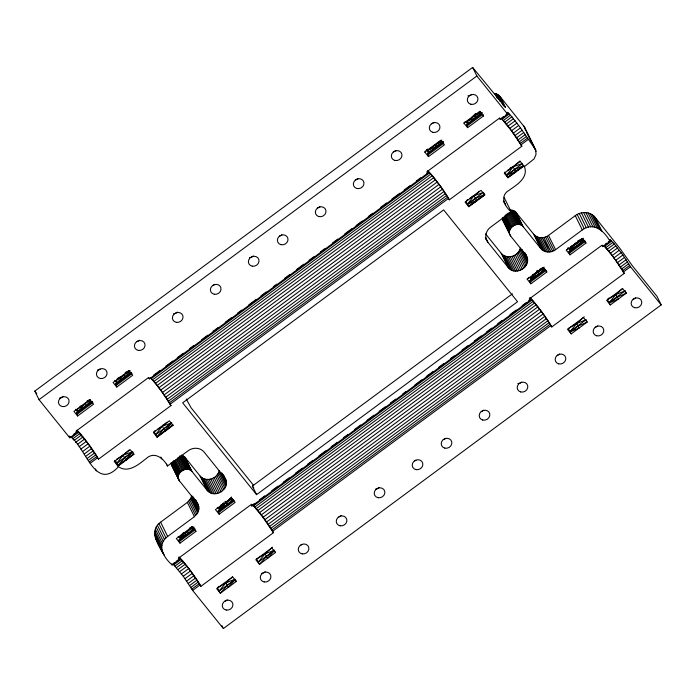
<?xml version="1.0" encoding="UTF-8"?>
<svg xmlns="http://www.w3.org/2000/svg" width="696" height="696" viewBox="0 0 696 696"><rect width="100%" height="100%" fill="white"/><g stroke="black" fill="none" stroke-linecap="round" stroke-linejoin="round"><path stroke-width="1.04" d="M163.134 553.494C157.783 544.533 148.831 530.3 160.619 522.165L187.363 502.399L190.643 498.649L191.713 495.622L198.769 509.89L197.699 512.926L194.419 516.676L167.675 536.442C156.235 544.968 163.508 557.426 172.156 564.978L179.403 559.619L178.811 557.992L179.394 557.922L188.738 568.545L200.909 586.328L273.397 532.736A19.906 1.714 53.5 0 0 267.908 523.888M198.769 509.89L198.812 506.775L197.829 503.887L179.472 480.884C174.131 473.793 186.693 464.876 192.07 471.575L207.06 490.193C214.751 500.102 232.447 487.565 224.46 477.334L204.076 452.017C200.265 447.302 192.809 447.18 188.172 450.738L167.501 466.015C164.126 459.29 156.148 452.209 148.396 456.828C140.453 462.831 129.186 474.054 118.468 466.729C95.082 491.968 85.808 447.241 70.461 436.679M485.53 238.015L487.861 242.234L508.245 267.551C515.927 277.46 533.632 264.924 525.645 254.692L510.647 236.066C505.296 228.984 517.867 220.066 523.235 226.757L540.74 248.489C544.298 252.9 551.258 253.005 555.582 249.69L582.326 229.924C593.679 221.606 604.346 231.046 610 241.312L602.753 246.671L601.727 245.401L529.238 298.984L530.256 300.254L251.891 506.035L250.873 504.765L178.376 558.349L179.403 559.619M86.974 401.07L89.871 399.626L93.56 404.202L77.613 415.99L76.699 412.693L91.811 401.522M125.158 372.612L129.021 370.681L132.701 375.266L116.754 387.054L115.849 383.748L130.952 372.586M428.466 156.626L424.786 152.041L440.733 140.253L444.413 144.838L428.466 156.626L427.561 153.32L442.665 142.158M466.903 126.098L482.85 114.309L483.563 115.893L467.616 127.681L466.703 124.384L481.815 113.213M179.298 541.558L195.245 529.769L195.959 531.361L180.012 543.15L179.098 539.844L194.21 528.682M219.153 514.205L215.473 509.629L231.42 497.84L235.109 502.416L219.153 514.205L218.248 510.907L233.36 499.737M530.152 282.193L546.108 270.405L546.821 271.988L530.865 283.777L529.961 280.479L545.072 269.308M569.302 253.257L585.249 241.469L585.962 243.052L570.015 254.84L569.102 251.543L584.214 240.372M188.555 469.4L181.499 455.132L185.014 457.298L200.004 475.925C205.459 482.667 217.465 478.978 219.118 470.748L226.174 485.025M485.556 233.873L501.19 253.274C506.636 260.026 518.642 256.328 520.303 248.107L527.351 262.383M69.304 435.957L69.757 437.827L77.004 432.468L76.56 430.598L77.708 431.32L88.122 443.752L98.51 459.169L170.999 405.577A19.906 1.714 53.5 0 0 164.952 395.928M251.447 504.174L251.891 506.035M84.929 407.282L90.637 400.47M163.534 424.49L155.73 434.574L157.105 437.149L173.052 425.36L172.826 424.943L156.878 436.731L163.83 428.893L171.677 422.785L162.281 426.222L157.261 429.362M129.204 449.912L123.14 455.158L116.589 463.51L117.955 466.085L133.902 454.297L132.536 451.721L123.14 455.158L116.441 459.343M232.595 576.801L225.852 582.848L219.153 590.965L220.354 593.244L236.301 581.456L235.291 579.533L219.153 590.965L217.396 587.92L218.761 586.38M272.484 547.195L265.002 553.912L258.294 562.029L259.504 564.308L275.451 552.52L271.762 547.943L255.815 559.732L259.504 564.308L266.481 556.513L274.25 550.24L275.111 551.876M584.196 316.767L576.714 323.483L570.007 331.6L571.216 333.88L587.163 322.091L585.962 319.803L576.714 323.483L568.249 328.555L570.007 331.6L585.962 319.803M622.598 288.501L615.856 294.547L609.157 302.656L610.357 304.944L626.304 293.155L622.624 288.579L606.677 300.368L610.357 304.944M190.339 531.892L194.132 527.333M217.3 507.462L218.596 508.672L228.227 504.478L232.647 499.163M544.359 268.734L539.939 274.05L536.677 270.84M580.342 243.591L583.509 239.789M90.193 400.026L76.638 410.048L78.187 411.632L84.608 404.159L86.104 405.646L89.662 403.68M130.135 370.498L115.78 381.103L117.328 382.696L123.749 375.214L125.245 376.71L130.587 373.761M122.426 379.459L129.787 371.534M235.291 579.533L228.331 587.354L225.852 582.848L217.396 587.92M625.904 292.39L625.104 290.867L609.157 302.656L607.399 299.619L608.765 298.079M183.631 532.614L179.264 537.434L193.758 526.95M223.503 502.869L218.405 508.498L232.09 498.588M178.15 536.399L179.446 537.608L187.215 531.5L191.618 526.733M231.498 497.005L226.357 502.564L218.596 508.672L220.58 510.742M424.786 152.041L427.683 149.066M467.616 127.681L463.928 123.105L465.38 121.617M530.865 283.777L527.185 279.2L528.638 277.713M570.015 254.84L566.327 250.264L568.502 248.028M471.905 117.215L475.568 113.535M535.154 273.31L538.086 270.37M574.304 244.374L575.766 242.904M83.276 408.395L86.104 405.646L78.187 411.632M434.843 148.344L443.378 141.636M471.871 121.469L476.108 117.346L481.728 113.283M166.831 422.289L162.281 426.222L165.074 431.259L172.826 424.943M479.3 191.2L473.993 195.794L469.809 198.412M519.964 160.95L513.143 166.857L507.28 170.52M531.448 279.435L530.308 278.243L543.672 268.038M582.813 239.093L569.45 249.299L567.875 247.837M132.536 451.721L116.589 463.51L114.77 460.395M117.328 382.696L125.245 376.71M507.958 177.784L506.592 175.201L513.143 166.857L522.539 163.412L506.697 175.401L515.727 171.486L523.905 165.996L520.225 161.42L504.269 173.208L507.958 177.784L523.905 165.996L523.688 165.578L507.741 177.367L515.936 171.895L513.143 166.857L510.238 167.788M69.757 437.827L39.037 399.678L34.8 391.108L472.645 67.442L505.357 107.167C502.399 102.399 501.442 94.612 494.882 93.386L497.248 98.171M39.037 399.678L476.882 76.003L472.645 67.442M89.871 399.626L73.924 411.414L77.613 415.99M129.021 370.681L113.074 382.478L116.754 387.054M463.928 123.105L479.875 111.317L483.563 115.893M441.847 140.07L427.492 150.675L428.171 152.05L426.474 149.936M480.197 111.717L466.642 121.739L467.32 123.114L466.19 121.704M76.569 413.233L92.516 401.444M115.71 384.296L131.657 372.508M427.422 153.868L443.369 142.08M466.564 124.932L481.675 113.761M78.979 411.536L84.851 407.186M87.365 405.324L91.567 402.227M120.643 380.729L115.849 383.748M124.836 377.632L128.195 375.153M129.874 373.909L131.553 372.665M428.997 152.789L432.355 150.301M434.87 148.439L440.742 144.098M469.817 122.609L466.703 124.384M471.497 121.365L478.213 116.406M479.892 115.162L481.571 113.918M76.899 414.398L92.846 402.61M116.041 385.462L131.996 373.674M427.753 155.034L443.709 143.245M73.68 434.295L77.708 431.32M153.694 375.153L159.802 370.637M165.909 366.122L172.895 360.954M177.254 357.735L183.361 353.22M189.469 348.705L193.836 345.477M201.683 339.674L207.799 335.159M213.028 331.287L218.266 327.416M225.252 322.257L231.359 317.741M237.466 313.226L241.825 309.998M248.811 304.839L255.789 299.671M261.026 295.809L266.264 291.937M273.241 286.778L276.73 284.194M284.586 278.391L289.823 274.52M296.8 269.361L303.787 264.193M309.024 260.33L314.253 256.459M320.36 251.943L324.728 248.716M332.584 242.913L337.812 239.041M344.798 233.882L351.776 228.714M356.143 225.495L362.251 220.98M368.358 216.465L372.725 213.237M380.573 207.434L386.68 202.919M391.918 199.047L399.774 193.236M404.132 190.017L410.24 185.501M416.356 180.986L420.715 177.758M426.822 173.243L428.571 171.956L432.164 175.775L440.751 186.798L449.364 199.804L521.852 146.212A19.906 1.714 53.5 0 0 503.93 121.026M501.868 117.772L503.478 116.58M505.896 114.788L508.306 113.004L511.908 116.824L520.486 127.846L535.694 149.884L536.024 154.495L534.058 158.914L524.419 166.631C529.082 178.75 514.509 186.163 506.836 191.852C500.111 197.925 505.557 207.373 511.264 211.897L490.593 227.174C486.391 230.15 484.338 236.214 486.939 240.877M77.004 432.468L75.977 431.189L148.465 377.606L149.492 378.876L427.857 173.095L427.414 171.233L428.571 171.956M427.857 173.095L426.839 171.825L499.328 118.242L500.354 119.512L507.602 114.153L507.158 112.291L508.306 113.004M71.436 437.61L78.692 432.251M150.206 377.728L151.18 378.659L429.545 172.886M509.289 113.935L502.033 119.294L511.473 130.796L521.852 146.212M72.645 438.898L79.901 433.538M151.18 378.659L152.389 379.946L430.754 174.174M503.252 120.582L510.499 115.223M74.063 440.498L81.31 435.139M152.389 379.946L153.799 381.556L432.164 175.775M504.661 122.183L511.908 116.824M75.629 442.378L82.885 437.018M153.799 381.556L155.373 383.426L433.738 177.654M506.227 124.062L513.483 118.703M77.326 444.474L84.573 439.115M155.373 383.426L157.061 385.532L435.426 179.751M507.923 126.167L515.17 120.808M79.083 446.745L86.339 441.386M157.061 385.532L158.827 387.794L437.192 182.021M509.69 128.429L516.937 123.07M80.875 449.111L88.122 443.752M158.827 387.794L160.619 390.16L438.985 184.388M511.473 130.796L518.72 125.437M82.641 451.521L89.888 446.162M170.999 405.577L162.377 392.57L440.751 186.798M513.239 133.206L520.486 127.846M84.329 453.896L91.585 448.546M164.073 394.954L442.439 189.173M514.927 135.589L522.183 130.23M85.904 456.193L93.16 450.834M165.648 397.242L444.013 191.47M516.502 137.878L523.757 132.518M87.322 458.325L94.569 452.965M167.057 399.382L445.423 193.601M517.92 140.009L525.167 134.65M88.531 460.247L95.778 454.888M168.275 401.305L446.641 195.524M519.129 141.932L526.376 136.581M89.514 461.909L96.761 456.55M169.25 402.958L447.624 197.185M520.112 143.594L527.359 138.234M90.236 463.258L97.483 457.898M169.972 404.306L448.337 198.534M520.834 144.942L528.081 139.583M472.062 196.42L473.993 195.794L476.786 200.831L468.591 206.303L484.764 194.932L481.075 190.356L465.128 202.144L468.817 206.721L484.764 194.932L483.772 193.07M517.537 224.416L510.481 210.14L512.665 210.314L515.475 211.741L533.684 234.213C537.242 238.624 544.202 238.728 548.526 235.413L575.27 215.647C581.038 211.227 590.312 211.367 595.063 217.248L619.753 248.167L632.394 265.802L656.963 296.322L661.2 304.892L223.355 628.558L192.635 590.417L183.274 576.271L172.86 563.83L174.47 562.646M195.959 531.361L192.27 526.776L176.323 538.565L180.012 543.15M527.185 279.2L543.132 267.412L546.821 271.988M566.327 250.264L582.274 238.476L585.962 243.052M178.968 540.392L194.915 528.603M218.109 511.456L233.221 500.285M256.598 494.647L182.665 402.836L443.63 209.922L517.563 301.725L256.598 494.647L252.37 486.078L512.465 293.808M529.821 281.027L544.933 269.857M568.971 252.083L584.918 240.294M183.057 537.451L179.098 539.844M184.736 536.207L188.929 533.11M219.684 510.377L225.556 506.027M227.235 504.791L233.117 500.441M532.231 279.322L537.268 275.599M539.792 273.737L544.829 270.013M573.06 249.142L569.102 251.543M577.254 246.045L581.456 242.939M218.44 512.621L234.395 500.833M176.088 561.455L180.107 558.479M254.345 503.6L252.605 504.887L263.018 517.319L273.397 532.736M259.582 499.728L264.819 495.857M271.797 490.697L277.913 486.182M283.142 482.311L289.249 477.795M295.365 473.28L302.342 468.121M307.58 464.249L312.817 460.378M318.925 455.863L325.902 450.703M331.139 446.832L337.247 442.317M343.354 437.801L347.722 434.574M354.699 429.415L360.806 424.899M366.914 420.384L373.9 415.225M379.129 411.353L385.245 406.838M390.473 402.967L395.711 399.095M402.697 393.936L406.186 391.352M414.912 384.905L421.889 379.746M426.256 376.519L433.234 371.36M438.471 367.488L443.709 363.616M450.686 358.457L454.175 355.874M462.031 350.071L468.138 345.555M474.246 341.04L481.232 335.881M486.469 332.009L491.698 328.138M497.805 323.623L502.173 320.395M510.029 314.592L516.136 310.077M522.244 305.561L526.602 302.334M528.351 301.046L530.97 299.106L533.153 301.325L543.15 313.948L551.763 326.963L624.251 273.371A19.906 1.714 53.5 0 0 618.761 264.524M605.068 244.331L606.686 243.139M608.295 241.947L610.705 240.163L614.307 243.983L622.885 255.006L630.48 266.742L661.2 304.892M173.835 564.769L181.09 559.41M253.579 505.818L531.944 300.046M603.458 245.523L604.441 246.454L611.688 241.094M175.053 566.057L182.3 560.698M254.788 507.106L533.153 301.325M604.441 246.454L605.65 247.741L612.898 242.382M176.462 567.658L183.709 562.298M256.198 508.706L534.563 302.934M605.65 247.741L607.06 249.342L614.307 243.983M178.028 569.537L185.284 564.178M257.772 510.586L536.138 304.813M607.06 249.342L608.626 251.221L615.882 245.862M179.725 571.633L186.972 566.274M259.46 512.691L537.834 306.91M608.626 251.221L610.322 253.318L617.57 247.959M181.491 573.895L188.738 568.545M261.226 514.953L539.591 309.172M610.322 253.318L612.088 255.589L619.336 250.229M183.274 576.271L190.521 570.911M263.018 517.319L541.384 311.547M612.088 255.589L613.872 257.955L621.119 252.596M185.04 578.68L192.287 573.321M264.785 519.729L543.15 313.948M624.251 273.371L615.638 260.365L622.885 255.006M186.737 581.056L193.984 575.696M266.472 522.113L544.837 316.332M617.335 262.749L624.582 257.389M188.303 583.344L195.559 577.993M268.047 524.401L546.412 318.62M618.909 265.037L626.156 259.678M189.721 585.484L196.968 580.125M269.456 526.533L547.83 320.76M620.319 267.168L627.566 261.809M190.93 587.407L198.186 582.047M270.674 528.455L549.04 322.683M621.528 269.091L628.784 263.732M191.913 589.068L199.16 583.709M271.649 530.117L550.023 324.336M622.511 270.753L629.758 265.394M192.635 590.417L199.882 585.058M272.371 531.466L550.736 325.685M623.233 272.101L630.48 266.742M570.677 246.445L577.219 243.2L582.943 239.224M543.802 268.16L538.069 272.136L532.466 274.92M466.459 200.5L468.138 199.456M153.912 431.45L155.591 430.406M607.399 299.619L615.856 294.547L625.104 290.867M265.002 553.912L256.537 558.984L258.294 562.029L274.433 550.597L267.473 558.418L265.002 553.912L274.25 550.24M468.452 123.601L466.642 121.739L478.77 115.867M429.301 152.537L427.492 150.675L440.516 144.316M117.215 378.554L121.043 376.579M79.988 406.499L81.902 405.516M220.571 505.218L223.442 503.739M182.387 533.658L184.301 532.675M189.373 528.229L192.27 526.776M577.697 240.99L583.335 238.25M539.496 269.465L544.194 267.186M482.232 112.395L474.62 115.841L476.108 117.346M442.134 141.766L435.478 144.777L436.957 146.282M626.304 293.155L617.343 297.149L609.348 303.021L618.335 299.045L615.856 294.547M523.688 165.578L514.683 169.528L506.592 175.201L504.774 172.086M579.081 245.114L569.45 249.299L571.164 251.099M530.308 278.243L538.008 274.885M188.12 533.832L179.446 537.608L180.777 538.991M225.852 582.848L235.1 579.176L227.34 585.449L220.354 593.244L216.674 588.668L232.621 576.88L236.301 581.456M427.561 153.32L428.153 153.407M76.699 412.693L77.299 412.772M529.961 280.479L530.552 280.566M218.248 510.907L218.84 510.995M505.357 107.167L503.034 105.122L497.831 94.595M610.705 240.163L609.557 239.441L610 241.312M530.97 299.106L529.813 298.393L530.256 300.254M224.965 501.268L228.227 504.478M577.219 243.2L578.463 244.47M187.215 531.5L189.077 533.414M500.154 96.64L524.497 127.072L535.694 149.884M476.882 76.003L507.602 114.153M571.216 333.88L567.527 329.304L583.474 317.515L587.163 322.091L578.193 326.085L570.198 331.957L579.185 327.99L576.714 323.483M186.241 398.999L191.069 407.76L253.622 485.434M252.37 486.078L253.727 487.765M173.052 425.36L169.363 420.784L153.416 432.573L157.105 437.149L164.874 430.85L171.781 422.977L155.73 434.574L154.364 432.233M114.762 380.364L116.458 382.478L115.78 381.103M178.176 477.073L171.12 462.797L171.851 465.763L173.765 468.277M133.902 454.297L130.222 449.72L114.274 461.509L117.955 466.085L133.684 453.879L125.933 460.195L123.14 455.158M75.62 409.309L77.317 411.414L76.638 410.048M156.078 539.217L158.558 542.584M34.8 391.108L36.784 393.579M613.872 257.955L615.638 260.365M160.619 390.16L162.377 392.57M503.591 221.798L502.295 217.987L509.35 232.264M466.076 201.805L468.817 206.721M198.377 511.377L191.304 497.162L197.699 512.926L190.643 498.649M595.063 217.248L602.118 231.516M593.636 215.76L600.692 230.037M591.965 214.516L599.012 228.793M590.077 213.559L597.133 227.836M588.033 212.898L595.089 227.174M585.867 212.558L592.922 226.835M583.648 212.55L590.704 226.826M581.43 212.863L588.485 227.14M579.255 213.489L586.31 227.766M577.184 214.429L584.24 228.706M575.27 215.647L582.326 229.924M523.644 125.802L534.223 147.213M526.446 131.909L536.068 151.38M499.093 95.526L504.296 106.053M496.422 93.873L500.207 101.529M548.526 235.413L555.582 249.69M547.091 236.327L554.147 250.603M545.534 237.031L552.589 251.3M543.907 237.501L550.962 251.778L542.236 237.736L549.231 252.013M540.575 237.727L547.63 252.004M538.956 237.475L546.012 251.743M537.425 236.979L544.472 251.256M536.007 236.257L543.063 250.534M534.754 235.326L541.81 249.603M533.684 234.213L540.74 248.489M516.188 212.489L523.235 226.757M515.475 211.741L522.531 226.017M514.631 211.123L521.687 225.4M513.692 210.644L520.747 224.921M512.665 210.314L519.721 224.59M511.586 210.149L518.642 224.416M504.208 197.62L511.264 211.897M510.307 212.202L516.423 224.573M503.687 201.005L505.566 204.815M509.22 212.515L515.336 224.886M503.773 201.64L504.713 203.545M508.184 212.985L514.3 225.356M507.227 213.594L513.343 225.965M506.236 214.325L512.352 226.696M525.593 254.127L526.533 256.032M524.81 252.761L527.168 257.52M524.697 252.787L525.645 254.692M524.697 253.387L527.516 259.095M505.374 215.055L511.49 227.427M521.939 249.316L527.577 260.73M504.643 215.899L510.76 228.271M504.052 216.821L510.159 229.201M519.79 249.716L526.846 263.993M503.608 217.813L509.724 230.185M502.86 217.891L509.446 231.22M519.007 251.247L526.063 265.524M502.364 219.023L509.42 233.29M502.608 220.014L510.647 236.066M517.981 252.665L525.036 266.942M516.728 253.918L523.784 268.195M515.292 254.98L522.348 269.256M513.709 255.823L520.765 270.1M512.021 256.415L519.077 270.692M510.272 256.754L517.328 271.022M508.515 256.815L515.571 271.092M506.792 256.606L513.848 270.883M505.165 256.137L512.212 270.405M503.652 255.406L510.707 269.683M502.321 254.449L509.376 268.717M501.19 253.274L508.245 267.551M485.503 237.475L487.861 242.234M485.338 237.475L486.278 239.372M223.468 474.872L225.982 480.162M223.52 475.429L224.46 477.334M222.102 473.176L226.339 481.736M221.224 472.906L226.4 483.381M218.605 472.358L225.661 486.635M217.831 473.898L224.886 488.166M216.795 475.307L223.851 489.584M215.551 476.56L222.607 490.837M214.107 477.621L221.163 491.898M212.524 478.465L219.579 492.742M210.836 479.057L217.891 493.333M209.096 479.396L216.143 493.673M207.338 479.457L214.394 493.734M205.616 479.248L212.671 493.525M203.98 478.778L211.036 493.055M202.475 478.048L209.531 492.324M201.135 477.091L208.191 491.367M200.004 475.925L207.06 490.193M185.014 457.298L192.07 471.575M184.301 456.559L191.356 470.835M183.466 455.941L190.521 470.209M182.517 455.454L189.573 469.73M180.89 455.915L187.476 469.235M179.777 455.906L186.363 469.226M179.133 457.011L185.249 469.382M178.046 457.324L184.162 469.696M177.489 458.751L183.126 470.165M176.532 459.351L182.169 470.774M196.098 500.528L198.447 505.287M195.559 499.763L196.498 501.659M195.524 500.12L198.812 506.775M175.531 460.091L181.178 471.514M193.279 496.909L198.925 508.324M174.679 460.822L180.316 472.245M173.469 460.708L179.585 473.089M172.878 461.639L178.994 474.011M172.434 462.631L178.55 475.003M171.695 462.709L178.272 476.029M189.747 500.041L196.803 514.309M171.19 463.832L178.246 478.108M172.417 466.607L179.472 480.884M171.434 464.824L178.907 480.031M188.651 501.303L195.706 515.571M187.363 502.399L194.419 516.676M166.561 464.11L167.501 466.015M160.863 457.037L161.803 458.942M221.946 625.704L222.885 627.609M160.619 522.165L167.675 536.442M158.906 523.636L165.961 537.912M157.435 525.315L164.491 539.591M156.243 527.168L163.299 541.445M155.365 529.151L162.42 543.428M154.816 531.213L161.872 545.49M154.616 533.301L161.672 547.569M154.756 535.363L161.811 549.64M157.209 540.914L164.265 555.19M155.251 537.356L162.307 551.623M115.649 461.013L117.059 463.867M95.413 468.939L96.379 470.887M524.497 127.072L525.48 129.969M500.354 119.512L499.763 117.885M149.048 377.876L149.492 378.876M171.712 563.977L172.156 564.978M602.162 245.035L602.31 245.671M178.933 556.896A19.906 1.714 53.5 0 1 190.365 570.442A19.906 1.714 53.5 0 1 200.909 586.328M253.144 504.957A19.906 1.714 53.5 0 1 267.351 523.087M77.03 430.171A19.906 1.714 53.5 0 1 88.488 443.978A19.906 1.714 53.5 0 1 98.51 459.169M150.745 377.798A19.906 1.714 53.5 0 1 152.441 379.668M153.068 380.39A19.906 1.714 53.5 0 1 164.386 395.119M100.198 369.115A5.429 4.872 -26.3 0 1 97.536 370.002M139.287 340.153A5.429 4.872 -26.3 0 1 136.903 341.64M177.271 312.078A5.429 4.872 -26.3 0 1 173.504 313.835M253.24 255.91A5.429 4.872 -26.3 0 1 249.481 257.677M214.15 284.873A5.429 4.872 -26.3 0 1 212.872 285.473M227.148 599.769A5.429 4.872 -26.3 0 1 224.765 601.248M265.141 571.686A5.429 4.872 -26.3 0 1 261.374 573.452M341.11 515.527A5.429 4.872 -26.3 0 1 338.726 517.006M302.02 544.49A5.429 4.872 -26.3 0 1 300.742 545.09M379.094 487.444A5.429 4.872 -26.3 0 1 375.335 489.21M415.982 460.247A5.429 4.872 -26.3 0 1 414.694 460.848M63.31 396.311A5.429 4.872 -26.3 0 1 59.552 398.077M597.69 325.919A5.429 4.872 -26.3 0 1 595.202 327.216M559.706 354.003A5.429 4.872 -26.3 0 1 557.209 355.299M521.722 382.078A5.429 4.872 -26.3 0 1 517.841 383.557M483.737 410.161A5.429 4.872 -26.3 0 1 481.24 411.458M445.745 438.236A5.429 4.872 -26.3 0 1 443.256 439.541M471.836 94.386A5.429 4.872 -26.3 0 1 467.956 95.865M433.852 122.47A5.429 4.872 -26.3 0 1 431.355 123.766M395.867 150.545A5.429 4.872 -26.3 0 1 393.37 151.85M357.875 178.628A5.429 4.872 -26.3 0 1 355.386 179.925M319.89 206.712A5.429 4.872 -26.3 0 1 317.402 208.008M281.906 234.787A5.429 4.872 -26.3 0 1 279.418 236.092M501.598 118.433A19.906 1.714 53.5 0 1 502.695 119.616M427.883 170.807A19.906 1.714 53.5 0 1 439.341 184.605A19.906 1.714 53.5 0 1 449.364 199.804M603.997 245.592A19.906 1.714 53.5 0 1 614.655 258.747M615.264 259.582A19.906 1.714 53.5 0 1 618.213 263.723M529.795 297.531A19.906 1.714 53.5 0 1 541.227 311.069A19.906 1.714 53.5 0 1 551.763 326.963M635.674 297.836A5.429 4.872 -26.3 0 1 633.186 299.141M473.993 195.794L467.442 204.145L483.389 192.348L473.993 195.794M132.64 451.913L125.724 459.786L117.737 465.676L124.68 457.829L132.64 451.913M484.538 194.515L476.586 200.422L467.547 204.337L475.542 198.464L484.538 194.515M416.173 469.643A5.429 4.872 -26.3 0 0 422.681 463.014A5.429 4.872 -26.3 0 0 413.763 461.518A5.429 4.872 -26.3 0 0 416.173 469.643M378.189 497.718A5.429 4.872 -26.3 0 0 384.697 491.098A5.429 4.872 -26.3 0 0 375.779 489.601A5.429 4.872 -26.3 0 0 378.189 497.718M226.244 610.044A5.429 4.872 -26.3 0 0 232.751 603.415A5.429 4.872 -26.3 0 0 223.834 601.918A5.429 4.872 -26.3 0 0 226.244 610.044M264.228 581.96A5.429 4.872 -26.3 0 0 270.735 575.34A5.429 4.872 -26.3 0 0 261.818 573.843A5.429 4.872 -26.3 0 0 264.228 581.96M302.212 553.877A5.429 4.872 -26.3 0 0 308.72 547.256A5.429 4.872 -26.3 0 0 299.811 545.76A5.429 4.872 -26.3 0 0 302.212 553.877M340.205 525.802A5.429 4.872 -26.3 0 0 346.704 519.181A5.429 4.872 -26.3 0 0 337.795 517.685A5.429 4.872 -26.3 0 0 340.205 525.802M62.405 406.586A5.429 4.872 -26.3 0 0 68.913 399.965A5.429 4.872 -26.3 0 0 59.995 398.469A5.429 4.872 -26.3 0 0 62.405 406.586M100.389 378.511A5.429 4.872 -26.3 0 0 106.897 371.881A5.429 4.872 -26.3 0 0 97.979 370.394A5.429 4.872 -26.3 0 0 100.389 378.511M138.374 350.427A5.429 4.872 -26.3 0 0 144.881 343.807A5.429 4.872 -26.3 0 0 135.964 342.31A5.429 4.872 -26.3 0 0 138.374 350.427M176.358 322.352A5.429 4.872 -26.3 0 0 182.865 315.723A5.429 4.872 -26.3 0 0 173.956 314.227A5.429 4.872 -26.3 0 0 176.358 322.352M214.351 294.269A5.429 4.872 -26.3 0 0 220.85 287.648A5.429 4.872 -26.3 0 0 211.941 286.152A5.429 4.872 -26.3 0 0 214.351 294.269M252.335 266.185A5.429 4.872 -26.3 0 0 258.842 259.565A5.429 4.872 -26.3 0 0 249.925 258.068A5.429 4.872 -26.3 0 0 252.335 266.185M596.681 335.794A5.429 4.872 -26.3 0 0 603.719 329.66A5.429 4.872 -26.3 0 0 595.028 327.459A5.429 4.872 -26.3 0 0 596.681 335.794M558.697 363.877A5.429 4.872 -26.3 0 0 565.726 357.744A5.429 4.872 -26.3 0 0 557.044 355.534A5.429 4.872 -26.3 0 0 558.697 363.877M520.712 391.952A5.429 4.872 -26.3 0 0 527.742 385.819A5.429 4.872 -26.3 0 0 519.059 383.618A5.429 4.872 -26.3 0 0 520.712 391.952M482.728 420.036A5.429 4.872 -26.3 0 0 489.758 413.902A5.429 4.872 -26.3 0 0 481.075 411.693A5.429 4.872 -26.3 0 0 482.728 420.036M444.744 448.111A5.429 4.872 -26.3 0 0 451.774 441.977A5.429 4.872 -26.3 0 0 443.091 439.776A5.429 4.872 -26.3 0 0 444.744 448.111M470.827 104.261A5.429 4.872 -26.3 0 0 477.865 98.127A5.429 4.872 -26.3 0 0 469.174 95.926A5.429 4.872 -26.3 0 0 470.827 104.261M432.842 132.344A5.429 4.872 -26.3 0 0 439.872 126.211A5.429 4.872 -26.3 0 0 431.189 124.001A5.429 4.872 -26.3 0 0 432.842 132.344M394.858 160.419A5.429 4.872 -26.3 0 0 401.888 154.286A5.429 4.872 -26.3 0 0 393.205 152.085A5.429 4.872 -26.3 0 0 394.858 160.419M356.874 188.503A5.429 4.872 -26.3 0 0 363.904 182.369A5.429 4.872 -26.3 0 0 355.221 180.168A5.429 4.872 -26.3 0 0 356.874 188.503M318.89 216.587A5.429 4.872 -26.3 0 0 325.919 210.453A5.429 4.872 -26.3 0 0 317.237 208.243A5.429 4.872 -26.3 0 0 318.89 216.587M280.906 244.661A5.429 4.872 -26.3 0 0 287.935 238.528A5.429 4.872 -26.3 0 0 279.253 236.327A5.429 4.872 -26.3 0 0 280.906 244.661M634.665 307.71A5.429 4.872 -26.3 0 0 641.703 301.577A5.429 4.872 -26.3 0 0 633.012 299.376A5.429 4.872 -26.3 0 0 634.665 307.71"/></g></svg>
